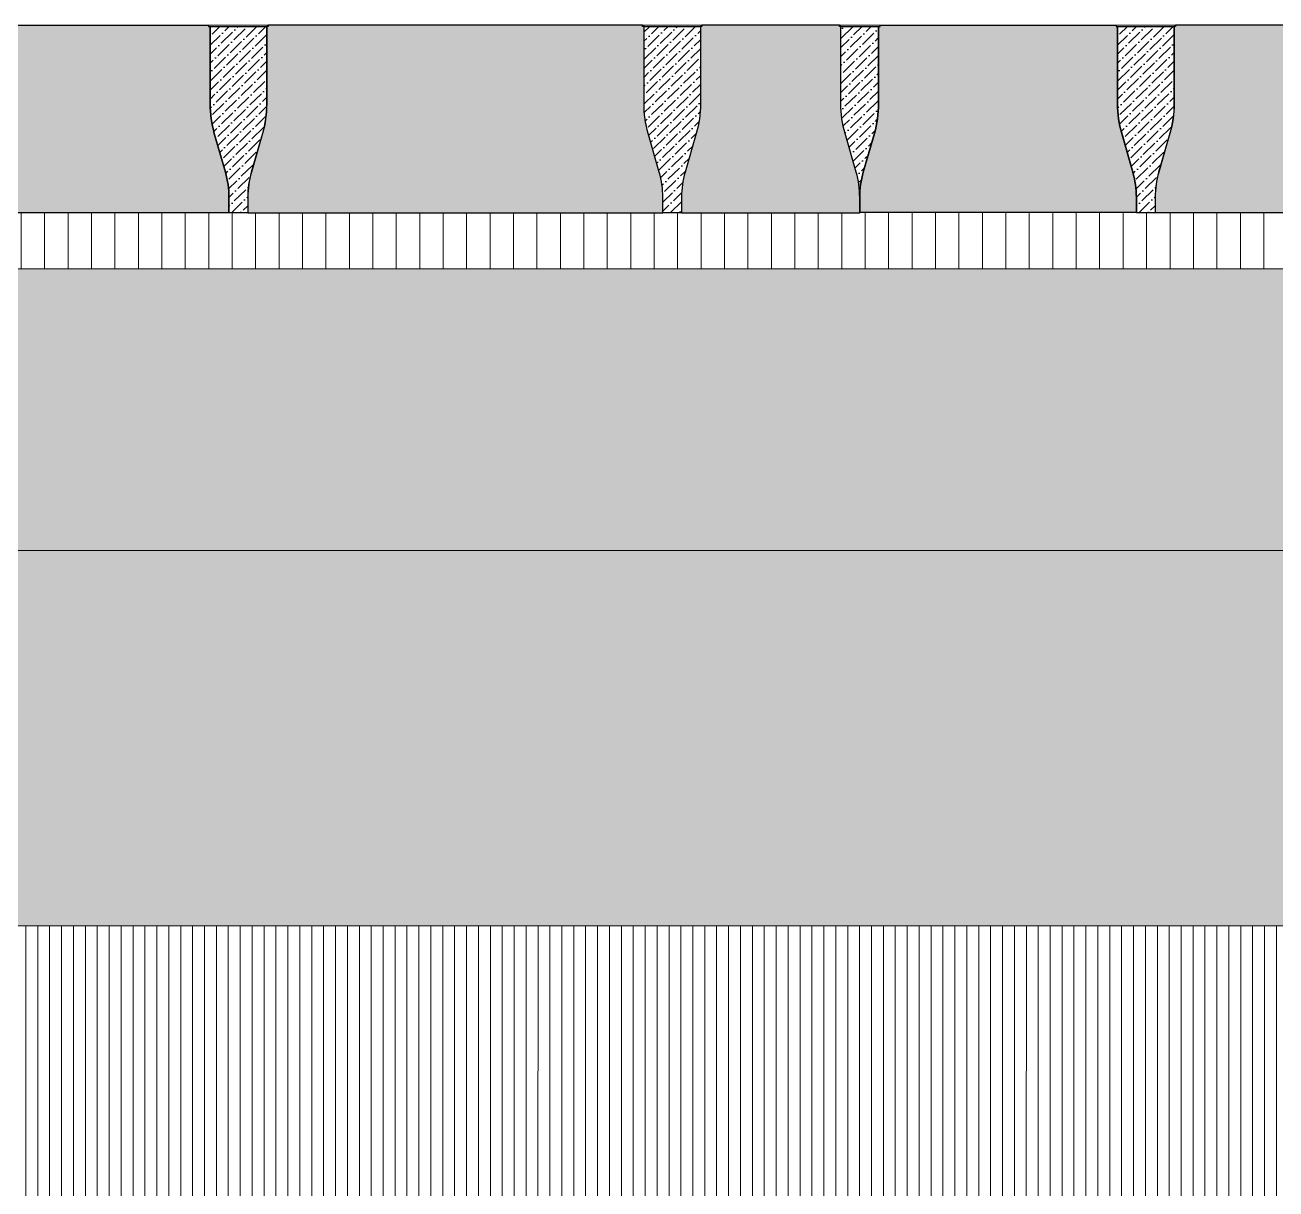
# Model space of a CAD drawing. Header units: metres. Extents: x -325 to 301, y -147 to 149.
# Drawn here: x 103.377 to 104.044, y 18.723 to 19.343 of the extents above; entities that cross this region are included whole.
import ezdxf

# ---------------------------------------------------------------- set-up
doc = ezdxf.new("R2010")
doc.units = ezdxf.units.M
doc.layers.add('-aux', color=50, linetype='Continuous', plot=False)
for name, color, linetype, lineweight, true_color in [('03-TR-Paviment_05_Open Joint Precast Pavements', 7, 'Continuous', 5, 0xb3b3b3), ('3-TR sorra granitica', 7, 'Continuous', 0, 0xf2dac9), ('3-TR tot_u', 7, 'Continuous', 5, 0x787878)]:
    doc.layers.add(name, color=color, linetype=linetype, lineweight=lineweight, true_color=true_color)
for name, color, linetype, lineweight in [('1-CM', 7, 'Continuous', 0), ('3-TR Seleccionat', 44, 'Continuous', 0), ('3-TR Tot-u', 37, 'Continuous', 0)]:
    doc.layers.add(name, color=color, linetype=linetype, lineweight=lineweight)
doc.layers.add('1-L- kodolé', color=7, linetype='Continuous')
doc.layers.add('EIT_3 TR sorra', color=7, linetype='Continuous', true_color=0xd8ceb0)
pattern_1 = [(44.43254572231508, (80.0511456736032, -20.30479336665168), (0.001875725221223454, 0.006618718369032534), [0.008532812500000079, -0.001706562500000016, 0, -0.001706562500000016])]
pattern_2 = [(44.43254572231508, (80.53490753831753, -20.30478986627578), (0.001875725221223454, 0.006618718369032534), [0.008532812500000079, -0.001706562500000016, 0, -0.001706562500000016])]

msp = doc.modelspace()

# ---------------------------------------------------------------- hatches: boundary and pattern name
at = {"layer": '03-TR-Paviment_05_Open Joint Precast Pavements'}
h = msp.add_hatch(color=256, dxfattribs=at)
h.dxf.hatch_style = 1
edge = h.paths.add_edge_path()
edge.add_line((103.3384739942224, 19.24318665053402), (103.3384739942224, 19.25138242935468))
edge.add_arc((103.3868915475567, 19.2513824269273), 0.04841755333431769, 164.000978001127, 179.9999971275153, ccw=False)
edge.add_line((103.3403493803301, 19.26472731886138), (103.3462960197897, 19.28546705489684))
edge.add_arc((103.2913648407043, 19.30121729500376), 0.05714459291252155, 344.0009850376242, 360.0000041639071)
edge.add_line((103.3485094336168, 19.30121729915668), (103.3485094326855, 19.34234257295434))
edge.add_line((103.3485094326855, 19.34234257295434), (103.3493066401527, 19.34234257342))
edge.add_line((103.3493066401527, 19.34234257342), (103.3493066396871, 19.34318665062715))
edge.add_line((103.3493066396871, 19.34318665062715), (103.4751325114005, 19.34318665248979))
edge.add_line((103.4751325114005, 19.34318665248979), (103.4751325100036, 19.34234257342))
edge.add_line((103.4751325100036, 19.34234257342), (103.4759297160738, 19.34234257807661))
edge.add_line((103.4759297160738, 19.34234257807661), (103.4759297160738, 19.30121730148499))
edge.add_arc((103.5330743049473, 19.30121730465768), 0.05714458887351279, 180.0000031810847, 195.999022307366)
edge.add_line((103.4781431317636, 19.28546705862214), (103.4840897707575, 19.26472732025836))
edge.add_arc((103.4375476004502, 19.25138242620184), 0.04841755688070742, 4.282015709122788e-06, 15.999023408403389, ccw=False)
edge.add_line((103.4859651573309, 19.25138242982034), (103.4859651568652, 19.24318665099968))
edge.add_line((103.4859651568652, 19.24318665099968), (103.3384739942224, 19.24318665053402))
h = msp.add_hatch(color=256, dxfattribs=at)
h.dxf.hatch_style = 1
edge = h.paths.add_edge_path()
edge.add_line((103.7172727751852, 19.24318665332799), (103.7172727761165, 19.25138243214865))
edge.add_arc((103.6688552180447, 19.25138243207654), 0.04841755807181869, 8.533197749316743e-08, 15.99901921172198)
edge.add_line((103.7153973904745, 19.26472732305233), (103.7094507500836, 19.28546705815647))
edge.add_arc((103.7643819284705, 19.30121730323373), 0.05714459361101382, 180.0000008195816, 195.9990199458645, ccw=False)
edge.add_line((103.7072373348595, 19.30121730241631), (103.7072373348595, 19.34234257667963))
edge.add_line((103.7072373348595, 19.34234257667963), (103.7064401297205, 19.34234257667963))
edge.add_line((103.7064401297205, 19.34234257667963), (103.7064401297205, 19.34318665248979))
edge.add_line((103.7064401297205, 19.34318665248979), (103.5068686804109, 19.34318665342112))
edge.add_line((103.5068686804109, 19.34318665342112), (103.5068686804109, 19.34234257621397))
edge.add_line((103.5068686804109, 19.34234257621397), (103.5060714748063, 19.34234257993926))
edge.add_line((103.5060714748063, 19.34234257993926), (103.506071475272, 19.30121730334763))
edge.add_arc((103.4489268840162, 19.30121729942754), 0.05714459125574946, -15.999015195820505, 3.930460479750764e-06, ccw=False)
edge.add_line((103.5038580614449, 19.28546705955346), (103.4979114215196, 19.26472732025836))
edge.add_arc((103.5444535889791, 19.25138242998106), 0.04841755310148652, 164.0009799617068, 179.9999990880951)
edge.add_line((103.4960360358776, 19.25138243075166), (103.4960360358776, 19.24318665239666))
edge.add_line((103.4960360358776, 19.24318665239666), (103.7172727751852, 19.24318665332799))
h = msp.add_hatch(color=256, dxfattribs=at)
h.dxf.hatch_style = 1
edge = h.paths.add_edge_path()
edge.add_line((103.8222358603337, 19.24318665425931), (103.8222358617307, 19.25138243261431))
edge.add_arc((103.7738182984557, 19.25138243158391), 0.04841756327499525, 1.219338626628907e-06, 15.99902034572571)
edge.add_line((103.820360475623, 19.26472732491498), (103.8144138347664, 19.28546706001912))
edge.add_arc((103.8693450069919, 19.30121730085149), 0.0571445865182339, 179.9999984310422, 195.9990175573257, ccw=False)
edge.add_line((103.8122004204736, 19.30121730241631), (103.812200420008, 19.34234257667963))
edge.add_line((103.812200420008, 19.34234257667963), (103.811403214869, 19.34234257761095))
edge.add_line((103.811403214869, 19.34234257761095), (103.8114032158003, 19.34318665342112))
edge.add_line((103.8114032158003, 19.34318665342112), (103.7381054208921, 19.34318665388678))
edge.add_line((103.7381054208921, 19.34318665388678), (103.7381054208921, 19.34234257574831))
edge.add_line((103.7381054208921, 19.34234257574831), (103.7373082148218, 19.34234258040492))
edge.add_line((103.7373082148218, 19.34234258040492), (103.7373082157531, 19.30121730288197))
edge.add_arc((103.6801636275781, 19.30121730108432), 0.0571445881750208, -15.999017323877013, 1.802404426598514e-06, ccw=False)
edge.add_line((103.7350948014603, 19.28546706001912), (103.7291481615351, 19.26472732072402))
edge.add_arc((103.7756903273377, 19.25138243067956), 0.04841755144470012, 164.00097968618, 179.9999988125707)
edge.add_line((103.727272775893, 19.25138243168299), (103.7272727768243, 19.24318665332799))
edge.add_line((103.7272727768243, 19.24318665332799), (103.8222358603337, 19.24318665425931))
h = msp.add_hatch(color=256, dxfattribs=at)
h.dxf.hatch_style = 1
edge = h.paths.add_edge_path()
edge.add_line((103.8222358589367, 19.24319015090991), (103.8222358589367, 19.25138592973058))
edge.add_arc((103.870653412271, 19.2513859273032), 0.04841755333431769, 164.000978001127, 179.9999971275153, ccw=False)
edge.add_line((103.8241112450444, 19.26473081923728), (103.830057884504, 19.28547055527274))
edge.add_arc((103.7751267054186, 19.30122079537966), 0.05714459291252155, 344.0009850376242, 360.0000041639071)
edge.add_line((103.8322712983311, 19.30122079953258), (103.8322712973998, 19.34234607333024))
edge.add_line((103.8322712973998, 19.34234607333024), (103.8330685048671, 19.3423460737959))
edge.add_line((103.8330685048671, 19.3423460737959), (103.8330685044014, 19.34319015100305))
edge.add_line((103.8330685044014, 19.34319015100305), (103.9588943761149, 19.34319015286569))
edge.add_line((103.9588943761149, 19.34319015286569), (103.9588943747179, 19.3423460737959))
edge.add_line((103.9588943747179, 19.3423460737959), (103.9596915807882, 19.34234607845251))
edge.add_line((103.9596915807882, 19.34234607845251), (103.9596915807882, 19.30122080186088))
edge.add_arc((104.0168361696617, 19.30122080503357), 0.05714458887351279, 180.0000031810847, 195.999022307366)
edge.add_line((103.9619049964779, 19.28547055899803), (103.9678516354718, 19.26473082063426))
edge.add_arc((103.9213094651645, 19.25138592657774), 0.04841755688070742, 4.282015709122788e-06, 15.999023408403389, ccw=False)
edge.add_line((103.9697270220452, 19.25138593019624), (103.9697270215796, 19.24319015137558))
edge.add_line((103.9697270215796, 19.24319015137558), (103.8222358589367, 19.24319015090991))
h = msp.add_hatch(color=256, dxfattribs=at)
h.dxf.hatch_style = 1
edge = h.paths.add_edge_path()
edge.add_line((104.2010346398995, 19.24319015370388), (104.2010346408309, 19.25138593252455))
edge.add_arc((104.1526170827591, 19.25138593245244), 0.04841755807181869, 8.533197749316743e-08, 15.99901921172198)
edge.add_line((104.1991592551888, 19.26473082342823), (104.1932126147979, 19.28547055853237))
edge.add_arc((104.2481437931848, 19.30122080360962), 0.05714459361101382, 180.0000008195816, 195.9990199458645, ccw=False)
edge.add_line((104.1909991995738, 19.3012208027922), (104.1909991995738, 19.34234607705553))
edge.add_line((104.1909991995738, 19.34234607705553), (104.1902019944349, 19.34234607705553))
edge.add_line((104.1902019944349, 19.34234607705553), (104.1902019944349, 19.34319015286569))
edge.add_line((104.1902019944349, 19.34319015286569), (103.9906305451253, 19.34319015379701))
edge.add_line((103.9906305451253, 19.34319015379701), (103.9906305451253, 19.34234607658987))
edge.add_line((103.9906305451253, 19.34234607658987), (103.9898333395207, 19.34234608031516))
edge.add_line((103.9898333395207, 19.34234608031516), (103.9898333399863, 19.30122080372353))
edge.add_arc((103.9326887487306, 19.30122079980344), 0.05714459125574946, -15.999015195820505, 3.930460479750764e-06, ccw=False)
edge.add_line((103.9876199261592, 19.28547055992935), (103.981673286234, 19.26473082063426))
edge.add_arc((104.0282154536934, 19.25138593035696), 0.04841755310148652, 164.0009799617068, 179.9999990880951)
edge.add_line((103.9797979005919, 19.25138593112756), (103.9797979005919, 19.24319015277256))
edge.add_line((103.9797979005919, 19.24319015277256), (104.2010346398995, 19.24319015370388))
at = {"layer": '3-TR Seleccionat'}
h = msp.add_hatch(dxfattribs=at)
h.set_pattern_fill('ANSI31', color=256, scale=0.002, angle=225, style=0)
h.set_pattern_definition([(270, (441178.092392349, -650817.7232502069), (-0.00635, -1.734723475976807e-18), [])])
h.paths.add_polyline_path([(102.5416928371547, 16.54318315069949), (102.3690070797882, 17.24318315071691), (101.4646362417334, 17.24318315071691), (101.2868216611286, 18.81318314894261), (101.2868216611286, 18.86318314870991), (98.41682166076069, 18.86318314894275), (98.41682166076076, 16.54318315073434)])
h.paths.add_polyline_path([(102.5468216603889, 18.86318314891853), (102.3690070797882, 17.24318315071691), (102.5468216603929, 16.54318315073434), (105.4168216607768, 16.54318315069948), (105.4168216607446, 18.86318314891839)])
at = {"layer": '3-TR sorra granitica'}
h = msp.add_hatch(dxfattribs=at)
h.set_pattern_fill('LINE', color=256, scale=0.09999999999999998, angle=54.35352778411538, style=0)
h.set_pattern_definition([(90.00000002286345, (123.86265485185, 227.3988317094599), (-0.0125, -4.988090669677536e-12), [])])
h.paths.add_polyline_path([(105.4168216656799, 19.24318335979708), (105.4168216656799, 19.21318335903461), (102.6468216603928, 19.21318314815112), (102.6468216603928, 19.24318331776605)])
at = {"layer": '3-TR Tot-u'}
h = msp.add_hatch(dxfattribs=at)
h.set_pattern_fill('EARTH', color=256, scale=0.005, angle=-80.8247561036608, style=0)
h.set_pattern_definition([(279.1752438963392, (101.8278216628199, 18.86318314894275), (0.03640645211205976, -0.02628108149624554), [0.03175, -0.03175]), (279.1752438963392, (101.8395755753693, 18.86508165594828), (0.03640645211205976, -0.02628108149624554), [0.03175, -0.03175]), (279.1752438963392, (101.8513294879188, 18.86698016295382), (0.03640645211205976, -0.02628108149624554), [0.03175, -0.03175]), (9.175243896339197, (101.8558802944565, 18.8636950276949), (0.02628108149624554, 0.03640645211205976), [0.03175, -0.03175]), (9.175243896339197, (101.8577788014039, 18.85194111514543), (0.02628108149624554, 0.03640645211205976), [0.03175, -0.03175]), (9.175243896339197, (101.8596773084094, 18.84018720259596), (0.02628108149624554, 0.03640645211205976), [0.03175, -0.03175])])
h.paths.add_polyline_path([(101.1104580062648, 18.86318314870991), (101.1650034628337, 19.06318314866335), (98.41682166076072, 19.06318314866335), (98.41682166076072, 18.86318314870991)])
h.paths.add_polyline_path([(102.6686398586881, 19.06318314866332), (102.7231853152091, 18.8631831488855), (105.4168216607607, 18.86318314894274), (105.4168216607607, 19.06318314866334)])
at = {"layer": '3-TR tot_u'}
h = msp.add_hatch(dxfattribs=at)
h.set_pattern_fill('AR-CONC', color=256, scale=0.0002, angle=90.26641431039367)
h.set_pattern_definition([(140.2664143103937, (270002.4829319412, -738414.6140297235), (0.003018358551071247, 0.03645136258436954), [0.00381, -0.04191]), (85.26641431039367, (270002.4829319412, -738414.6140297235), (-0.03817818106754276, -0.007226282933233686), [0.003048, -0.033528116834]), (190.7178590103937, (270002.4831834704, -738414.6109921196), (-0.03515982095845395, 0.02922507956224307), [0.00323800176, -0.03561804892000001]), (136.4506143103937, (270002.472772051, -738414.6140769654), (0.00815628255818146, 0.05425431968784703), [0.005715, -0.062865]), (186.9019719203937, (270002.4734517357, -738414.609555776), (-0.04970546584793135, 0.04725021761608914), [0.004857004628, -0.053427121632]), (81.45056548039366, (270002.472772051, -738414.6140769654), (-0.04970546584550613, 0.04725021761879526), [0.004571993414, -0.050291946384]), (111.2664143103937, (270002.4752884026, -738414.6089852097), (0.02031182351307306, 0.03041765279537408), [0.00381, -0.04191]), (56.2664143103937, (270002.4752884026, -738414.6089852097), (-0.03689466829018208, 0.01218898497184377), [0.003048, -0.033528]), (161.7178593103937, (270002.4769810546, -738414.6064504053), (-0.01658284496692729, 0.04260663769872181), [0.003238001759999998, -0.03561798751999996]), (127.7664143103937, (270002.4829319412, -738414.6140297235), (-0.01691369723239765, 0.0005390813352213942), [0, -0.0331216, 0, -0.034036, 0, -0.033655]), (97.76641431039367, (270002.4829319412, -738414.6140297235), (-0.02009803784807661, 0.01327062430379522), [0, -0.0194056, 0, -0.0323596, 0, -0.012827]), (57.76641431039366, (270002.4829846158, -738414.625358001), (0.001019642850235293, 0.02712315336894964), [0, -0.0127, 0, -0.039624, 0, -0.052578]), (47.76641431039366, (270002.4830082368, -738414.6304379461), (-0.005222997154178432, 0.02960187044262312), [0, -0.01651, 0, -0.0263144, 0, -0.037338])])
h.paths.add_polyline_path([(102.6822762228332, 19.06318314866335), (102.6468216793685, 19.14318313651424), (102.6468216603928, 19.21318314815112), (105.4168216607898, 19.21318314838395), (105.4168216607316, 19.06318314854693)])
at = {"layer": 'EIT_3 TR sorra'}
h = msp.add_hatch(dxfattribs=at)
h.set_pattern_fill('ANSI36', color=256, scale=0.00107500000000001, angle=-0.5674542776849184, style=0, double=1)
h.set_pattern_definition(pattern_1)
edge = h.paths.add_edge_path()
edge.add_line((103.4959651571074, 19.24318316179965), (103.4859651582622, 19.24318316226531))
edge.add_line((103.4859651582622, 19.24318316226531), (103.4859651577966, 19.25137894015466))
edge.add_arc((103.4375476046942, 19.25137893938394), 0.04841755310231122, 9.120436731256734e-07, 15.99902003815773)
edge.add_line((103.4840897721545, 19.26472382966135), (103.4781431322293, 19.28546356942211))
edge.add_arc((103.5330743046878, 19.30121380859773), 0.05714458628563054, 179.9999967699111, 195.9990158961306, ccw=False)
edge.add_line((103.4759297184021, 19.3012138118193), (103.4759297179365, 19.34234257854228))
edge.add_line((103.4759297179365, 19.34234257854228), (103.5060005960361, 19.34234257761095))
edge.add_line((103.5060005960361, 19.34234257761095), (103.5060005960361, 19.30121381135364))
edge.add_arc((103.4488560057388, 19.3012138126367), 0.05714459029735509, 344.00097958722813, 359.99999871353924, ccw=False)
edge.add_line((103.503787180812, 19.28546356802513), (103.4978405418181, 19.26472382919569))
edge.add_arc((103.5443827057317, 19.2513789377272), 0.04841755002128424, 164.0009774501644, 179.9999965763781)
edge.add_line((103.4959651557104, 19.25137894062032), (103.4959651571074, 19.24318316179965))
edge.add_line((103.4959651571074, 19.24318316179965), (103.4859651582622, 19.24318316226531))
h = msp.add_hatch(dxfattribs=at)
h.set_pattern_fill('ANSI36', color=256, scale=0.00107500000000001, angle=-0.5674542776849184, style=0, double=1)
h.set_pattern_definition(pattern_1)
edge = h.paths.add_edge_path()
edge.add_line((103.727272775893, 19.24318315528039), (103.7172727779792, 19.24318315528039))
edge.add_line((103.7172727779792, 19.24318315528039), (103.7172727765822, 19.2513789336354))
edge.add_arc((103.6688552222888, 19.25137893641107), 0.04841755429343672, 359.9999967153639, 375.9990158414754)
edge.add_line((103.7153973918715, 19.26472382360776), (103.7094507519462, 19.28546356290285))
edge.add_arc((103.7643819241719, 19.30121380373525), 0.05714458651846128, 179.9999984310743, 195.9990175572937, ccw=False)
edge.add_line((103.7072373376535, 19.30121380530004), (103.7072373376535, 19.34234257714529))
edge.add_line((103.7072373376535, 19.34234257714529), (103.7373082166844, 19.34234257621397))
edge.add_line((103.7373082166844, 19.34234257621397), (103.7373082152874, 19.30121380483438))
edge.add_arc((103.680163623799, 19.30121380257106), 0.05714459148848055, -15.999016856997173, 2.2693118921779387e-06, ccw=False)
edge.add_line((103.7350948009947, 19.28546356104021), (103.7291481615351, 19.26472382314209))
edge.add_arc((103.7756903223679, 19.25137893379604), 0.04841754647489423, 164.0009788596951, 179.9999979859092)
edge.add_line((103.727272775893, 19.25137893549804), (103.727272775893, 19.24318315528039))
edge.add_line((103.727272775893, 19.24318315528039), (103.7172727779792, 19.24318315528039))
h = msp.add_hatch(dxfattribs=at)
h.set_pattern_fill('ANSI36', color=256, scale=0.00107500000000001, angle=-0.5674542776849184, style=0, double=1)
h.set_pattern_definition(pattern_2)
edge = h.paths.add_edge_path()
edge.add_line((103.8222358603337, 19.24318665425931), (103.8222358594024, 19.25138243261431))
edge.add_arc((103.7738183069986, 19.25138243681393), 0.04841755240381947, 359.9999950303082, 375.9990141564223)
edge.add_line((103.8203604751573, 19.26472732212101), (103.8144138356977, 19.28546706048478))
edge.add_arc((103.8693450110041, 19.30121730343962), 0.05714459006485122, 179.9999996253441, 195.9990187515631, ccw=False)
edge.add_line((103.8122004209393, 19.30121730381329), (103.812200421405, 19.34234607472722))
edge.add_line((103.812200421405, 19.34234607472722), (103.8322713011251, 19.34234607286458))
edge.add_line((103.8322713011251, 19.34234607286458), (103.8322712987968, 19.30121730334763))
edge.add_arc((103.7751267056515, 19.30121730085148), 0.05714459314525305, -15.999016623552507, 2.5027583774317463e-06, ccw=False)
edge.add_line((103.830057884504, 19.2854670590878), (103.8241112441131, 19.26472732025836))
edge.add_arc((103.870653403522, 19.25138243280192), 0.04841754458529162, 164.0009805447489, 179.9999996709608)
edge.add_line((103.8222358589367, 19.25138243307997), (103.822235859868, 19.24318665379365))
h = msp.add_hatch(dxfattribs=at)
h.set_pattern_fill('ANSI36', color=256, scale=0.00107500000000001, angle=-0.5674542776849184, style=0, double=1)
h.set_pattern_definition(pattern_2)
edge = h.paths.add_edge_path()
edge.add_line((103.9797270218217, 19.24318666217555), (103.9697270229765, 19.24318666264121))
edge.add_line((103.9697270229765, 19.24318666264121), (103.9697270225109, 19.25138244053055))
edge.add_arc((103.9213094694086, 19.25138243975983), 0.04841755310231122, 9.120436731256734e-07, 15.99902003815773)
edge.add_line((103.9678516368688, 19.26472733003725), (103.9619049969436, 19.28546706979801))
edge.add_arc((104.0168361694021, 19.30121730897363), 0.05714458628563054, 179.9999967699111, 195.9990158961306, ccw=False)
edge.add_line((103.9596915831165, 19.3012173121952), (103.9596915826508, 19.34234607891817))
edge.add_line((103.9596915826508, 19.34234607891817), (103.9897624607504, 19.34234607798685))
edge.add_line((103.9897624607504, 19.34234607798685), (103.9897624607505, 19.30121731172953))
edge.add_arc((103.9326178704531, 19.3012173130126), 0.05714459029735509, 344.00097958722813, 359.99999871353924, ccw=False)
edge.add_line((103.9875490455264, 19.28546706840102), (103.9816024065324, 19.26472732957159))
edge.add_arc((104.028144570446, 19.2513824381031), 0.04841755002128424, 164.0009774501644, 179.9999965763781)
edge.add_line((103.9797270204247, 19.25138244099621), (103.9797270218217, 19.24318666217555))
edge.add_line((103.9797270218217, 19.24318666217555), (103.9697270229765, 19.24318666264121))

# ---------------------------------------------------------------- linework, layer by layer
at = {"layer": '-aux'}
for points in [[(103.4959651571074, 19.24318316179965), (103.4859651582622, 19.24318316226531), (103.4859651577966, 19.25137894015466, 0.06992251114754273), (103.4840897721545, 19.26472382966135), (103.4781431322293, 19.28546356942211, -0.06992251114800961), (103.4759297184021, 19.3012138118193), (103.4759297179365, 19.34234257854228), (103.5060005960361, 19.34234257761095), (103.5060005960361, 19.30121381135364, -0.0699225111484148), (103.503787180812, 19.28546356802513), (103.4978405418181, 19.26472382919569, 0.06992251114798485), (103.4959651557104, 19.25137894062032), (103.4959651571074, 19.24318316179965), (103.4859651582622, 19.24318316226531)], [(103.727272775893, 19.24318315528039), (103.7172727779792, 19.24318315528039), (103.7172727765822, 19.2513789336354, 0.06992251114754273), (103.7153973918715, 19.26472382360776), (103.7094507519462, 19.28546356290285, -0.06992251114800961), (103.7072373376535, 19.30121380530004), (103.7072373376535, 19.34234257714529), (103.7373082166844, 19.34234257621397), (103.7373082152874, 19.30121380483438, -0.0699225111484148), (103.7350948009947, 19.28546356104021), (103.7291481615351, 19.26472382314209, 0.06992251114798485), (103.727272775893, 19.25137893549804), (103.727272775893, 19.24318315528039), (103.7172727779792, 19.24318315528039)], [(103.822235859868, 19.24318665379365), (103.8222358603337, 19.24318665425931), (103.8222358594024, 19.25138243261431, 0.06992251114754273), (103.8203604751573, 19.26472732212101), (103.8144138356977, 19.28546706048478, -0.06992251114800961), (103.8122004209393, 19.30121730381329), (103.812200421405, 19.34234607472722), (103.8322713011251, 19.34234607286458), (103.8322712987968, 19.30121730334763, -0.0699225111484148), (103.830057884504, 19.2854670590878), (103.8241112441131, 19.26472732025836, 0.06992251114798485), (103.8222358589367, 19.25138243307997), (103.822235859868, 19.24318665379365), (103.8222358603337, 19.24318665425931)], [(103.9797270218217, 19.24318666217555), (103.9697270229765, 19.24318666264121), (103.9697270225109, 19.25138244053055, 0.06992251114754273), (103.9678516368688, 19.26472733003725), (103.9619049969436, 19.28546706979801, -0.06992251114800961), (103.9596915831165, 19.3012173121952), (103.9596915826508, 19.34234607891817), (103.9897624607504, 19.34234607798685), (103.9897624607505, 19.30121731172953, -0.0699225111484148), (103.9875490455264, 19.28546706840102), (103.9816024065324, 19.26472732957159, 0.06992251114798485), (103.9797270204247, 19.25138244099621), (103.9797270218217, 19.24318666217555), (103.9697270229765, 19.24318666264121)]]:
    msp.add_lwpolyline(points, format="xyb", dxfattribs=at)
at = {"layer": '1-CM'}
for p, q in [((105.4168216657023, 19.21318314815112), (102.6468216603928, 19.21318314815112)), ((102.6686398586878, 19.06318314866335), (105.4168216654247, 19.06318314866335)), ((102.5468216603929, 18.86318314888175), (105.4168216650546, 18.8631831491059))]:
    msp.add_line(p, q, dxfattribs=at)
msp.add_lwpolyline([(102.6468216603928, 19.34318315071691), (105.4168216657023, 19.34318315071691)], dxfattribs=at)
at = {"layer": '1-L- kodolé'}
for points in [[(103.3384739942224, 19.24318665053402), (103.3384739942224, 19.25138242935468, -0.06992251114875708), (103.3403493803301, 19.26472731886138), (103.3462960197897, 19.28546705489684, 0.0699225111482901), (103.3485094336168, 19.30121729915668), (103.3485094326855, 19.34234257295434), (103.3493066401527, 19.34234257342), (103.3493066396871, 19.34318665062715), (103.4751325114005, 19.34318665248979), (103.4751325100036, 19.34234257342), (103.4759297160738, 19.34234257807661), (103.4759297160738, 19.30121730148499, 0.0699225111482901), (103.4781431317636, 19.28546705862214), (103.4840897707575, 19.26472732025836, -0.06992251114875708), (103.4859651573309, 19.25138242982034), (103.4859651568652, 19.24318665099968)], [(103.7172727751852, 19.24318665332799), (103.7172727761165, 19.25138243214865, 0.06992251114875708), (103.7153973904745, 19.26472732305233), (103.7094507500836, 19.28546705815647, -0.0699225111482901), (103.7072373348595, 19.30121730241631), (103.7072373348595, 19.34234257667963), (103.7064401297205, 19.34234257667963), (103.7064401297205, 19.34318665248979), (103.5068686804109, 19.34318665342112), (103.5068686804109, 19.34234257621397), (103.5060714748063, 19.34234257993926), (103.506071475272, 19.30121730334763, -0.0699225111482901), (103.5038580614449, 19.28546705955346), (103.4979114215196, 19.26472732025836, 0.06992251114875708), (103.4960360358776, 19.25138243075166), (103.4960360358776, 19.24318665239666)], [(103.8222358603337, 19.24318665425931), (103.8222358617307, 19.25138243261431, 0.06992251114875708), (103.820360475623, 19.26472732491498), (103.8144138347664, 19.28546706001912, -0.0699225111482901), (103.8122004204736, 19.30121730241631), (103.812200420008, 19.34234257667963), (103.811403214869, 19.34234257761095), (103.8114032158003, 19.34318665342112), (103.7381054208921, 19.34318665388678), (103.7381054208921, 19.34234257574831), (103.7373082148218, 19.34234258040492), (103.7373082157531, 19.30121730288197, -0.0699225111482901), (103.7350948014603, 19.28546706001912), (103.7291481615351, 19.26472732072402, 0.06992251114875708), (103.727272775893, 19.25138243168299), (103.7272727768243, 19.24318665332799)], [(103.8222358589367, 19.24319015090991), (103.8222358589367, 19.25138592973058, -0.06992251114875708), (103.8241112450444, 19.26473081923728), (103.830057884504, 19.28547055527274, 0.0699225111482901), (103.8322712983311, 19.30122079953258), (103.8322712973998, 19.34234607333024), (103.8330685048671, 19.3423460737959), (103.8330685044014, 19.34319015100305), (103.9588943761149, 19.34319015286569), (103.9588943747179, 19.3423460737959), (103.9596915807882, 19.34234607845251), (103.9596915807882, 19.30122080186088, 0.0699225111482901), (103.9619049964779, 19.28547055899803), (103.9678516354718, 19.26473082063426, -0.06992251114875708), (103.9697270220452, 19.25138593019624), (103.9697270215796, 19.24319015137558)], [(104.2010346398995, 19.24319015370388), (104.2010346408309, 19.25138593252455, 0.06992251114875708), (104.1991592551888, 19.26473082342823), (104.1932126147979, 19.28547055853237, -0.0699225111482901), (104.1909991995738, 19.3012208027922), (104.1909991995738, 19.34234607705553), (104.1902019944349, 19.34234607705553), (104.1902019944349, 19.34319015286569), (103.9906305451253, 19.34319015379701), (103.9906305451253, 19.34234607658987), (103.9898333395207, 19.34234608031516), (103.9898333399863, 19.30122080372353, -0.0699225111482901), (103.9876199261592, 19.28547055992935), (103.981673286234, 19.26473082063426, 0.06992251114875708), (103.9797979005919, 19.25138593112756), (103.9797979005919, 19.24319015277256)]]:
    msp.add_lwpolyline(points, format="xyb", close=True, dxfattribs=at)

doc.saveas('drawing.dxf')
